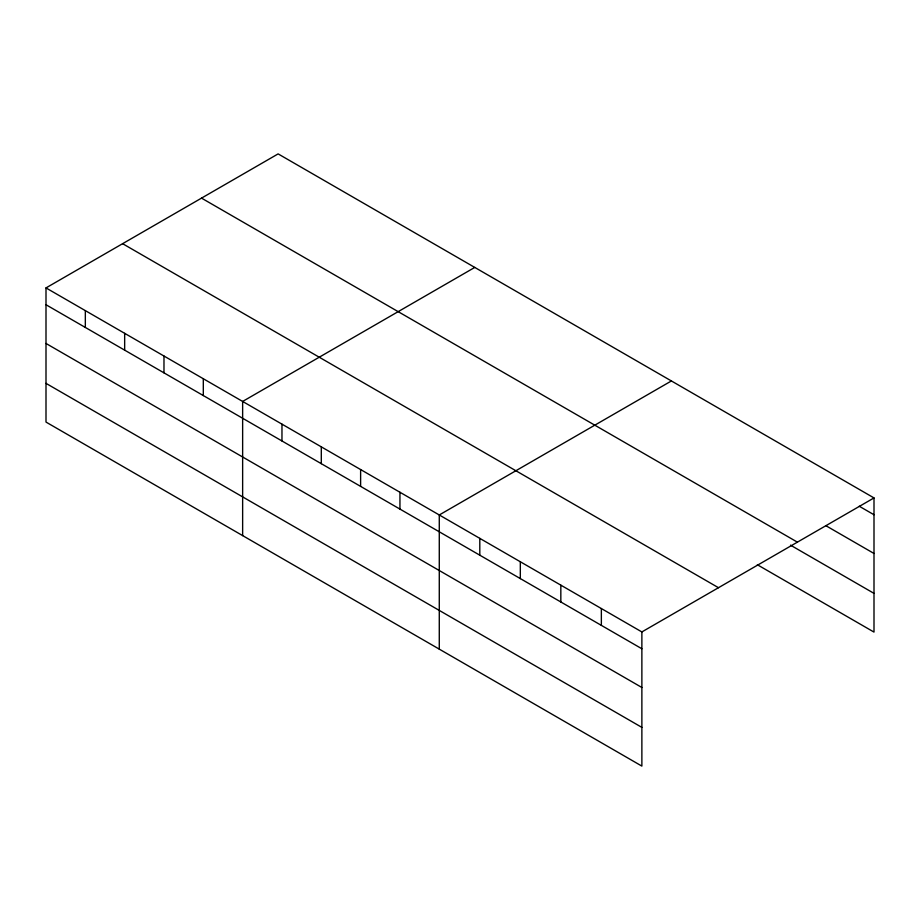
<?xml version="1.0" encoding="UTF-8"?>
<svg xmlns="http://www.w3.org/2000/svg" width="920" height="920" viewBox="0 0 920 920"><rect width="100%" height="100%" fill="white"/><g stroke="black" fill="none" stroke-linecap="round" stroke-linejoin="round"><path stroke-width="1.38" d="M641.872 687.493L641.872 631.936L46 287.914L46 422.073L641.872 766.107L641.872 687.493L46 343.459M757.356 564.742L874 632.086L874 497.927L278.127 153.893L46 287.914M474.766 267.421L242.638 401.442L242.638 535.612M671.404 380.949L439.277 514.97L439.277 649.14M641.872 631.936L874 497.927M859.269 506.241L874 514.751M826.114 525.826L874 553.472M201.526 198.122L797.398 542.144M790.51 545.158L874 593.365M122.601 243.685L718.474 587.707M46 304.738L641.872 648.761M46 383.353L641.872 727.386M601.358 608.545L601.358 625.37M560.832 585.154L560.832 601.979M520.317 561.752L520.317 578.588M479.803 538.361L479.803 555.197M399.947 492.257L399.947 509.093M360.617 469.556L360.617 486.381M321.298 446.855L321.298 463.68M281.968 424.143L281.968 440.979M203.308 378.729L203.308 395.565M163.978 356.028L163.978 372.853M124.66 333.327L124.66 350.152M85.33 310.615L85.33 327.451"/></g></svg>
